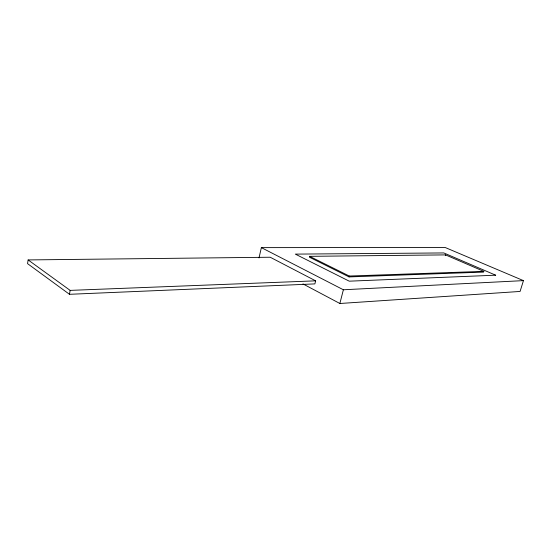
<?xml version="1.0" encoding="UTF-8"?>
<svg xmlns="http://www.w3.org/2000/svg" width="551" height="551" viewBox="0 0 551 551"><rect width="100%" height="100%" fill="white"/><g stroke="black" fill="none" stroke-linecap="round" stroke-linejoin="round"><path stroke-width="0.83" d="M28.135 259.927L27.55 263.633L69.474 294.303L314.876 283.903L315.633 280.838L270.21 257.234L28.135 259.927L70.149 290.384L315.633 280.838M69.474 294.303L70.149 290.384M259.011 257.937L261.367 247.626L445.208 247.509L523.45 280.624L520.082 291.445L339.864 303.491L302.933 283.903M309.593 256.332L309.386 257.179L349.065 276.912L483.592 272.104L483.812 271.368L445.518 254.893L309.593 256.332L349.293 276.037L483.812 271.368M339.864 303.491L343.383 289.771L523.45 280.624M349.065 276.912L349.293 276.037M445.311 255.602L445.518 254.893M261.367 247.626L343.383 289.771M495.673 275.19L349.258 281.175L295.315 254.114L443.796 252.937L495.673 275.19"/></g></svg>
